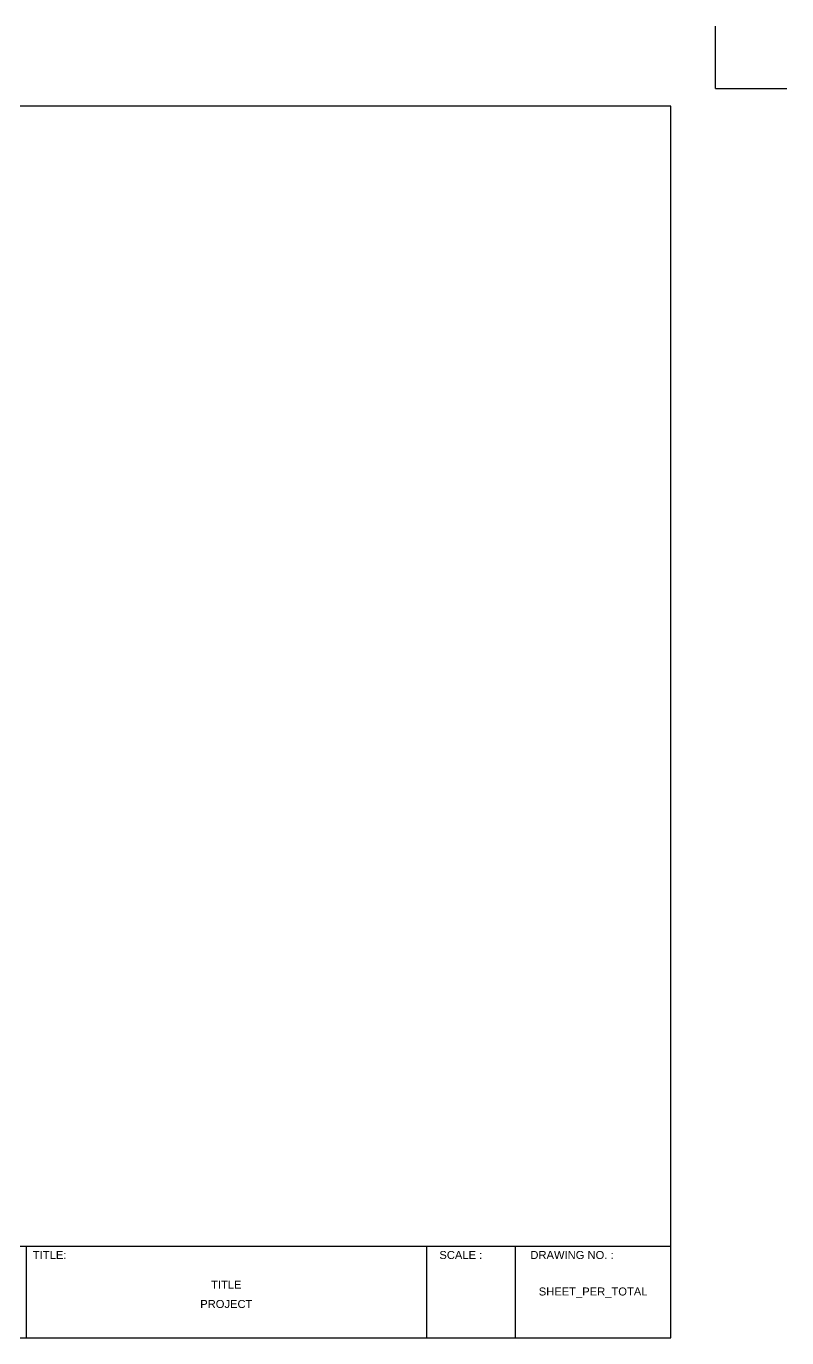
# Model space of a CAD drawing. Header units: millimetres. Extents: x -16 to 424, y -14 to 299.
# Drawn here: x 253 to 424.1, y 4 to 299 of the extents above; entities that cross this region are included whole.
import ezdxf
from ezdxf.enums import TextEntityAlignment as Align

# ---------------------------------------------------------------- set-up
doc = ezdxf.new("R2010")
doc.units = ezdxf.units.MM
for name, color, linetype in [('Border', 160, 'Continuous'), ('M-F', 5, 'Continuous'), ('TEXT_18', 7, 'Continuous')]:
    doc.layers.add(name, color=color, linetype=linetype)
doc.layers.add('Unplot', color=7, linetype='Continuous', plot=False)
doc.styles.add('Arial1.80mm', font='arial.ttf', dxfattribs={"height": 1.8})

# ---------------------------------------------------------------- blocks, each defined once
blk = doc.blocks.new('Mp_gocin')
at = {"layer": 'Unplot'}
for q in [(-16.05, 0), (0, -14.01)]:
    blk.add_line((0, 0), q, dxfattribs=at)

msp = doc.modelspace()

# ---------------------------------------------------------------- linework, layer by layer
at = {"layer": 'Border'}
for p, q in [((10, 24.63), (398, 24.63)), ((253, 24.63), (253, 4)), ((343, 24.63), (343, 4))]:
    msp.add_line(p, q, dxfattribs=at)
msp.add_lwpolyline([(10, 4), (398, 4), (398, 281), (10, 281)], close=True, dxfattribs=at)
at = {"layer": 'M-F'}
msp.add_line((363, 24.63), (363, 4), dxfattribs=at)

# ---------------------------------------------------------------- block references
at = {"layer": 'Unplot', "rotation": 180}
msp.add_blockref('Mp_gocin', (408, 285), dxfattribs=at)

# ---------------------------------------------------------------- texts
at = {"layer": 'TEXT_18', "char_height": 1.8, "attachment_point": 1, "style": 'Arial1.80mm'}
for s, insert in [('TITLE:', (254.5, 23.52)), ('SCALE :', (345.92, 23.52)), ('DRAWING NO. :', (366.39, 23.52))]:
    msp.add_mtext(s, dxfattribs=dict(at, insert=insert))
at = {"layer": 'TEXT_18', "style": 'Arial1.80mm'}
for tag, text, p in [('TITLE', '####', (298, 15.94)), ('SHEET_PER_TOTAL', 'SHEET #### OF ####', (380.5, 14.41)), ('PROJECT', '####', (298, 11.6))]:
    msp.add_attdef(tag, text=text, height=1.8, dxfattribs=at).set_placement(p, align=Align.MIDDLE_CENTER)

doc.saveas('drawing.dxf')
